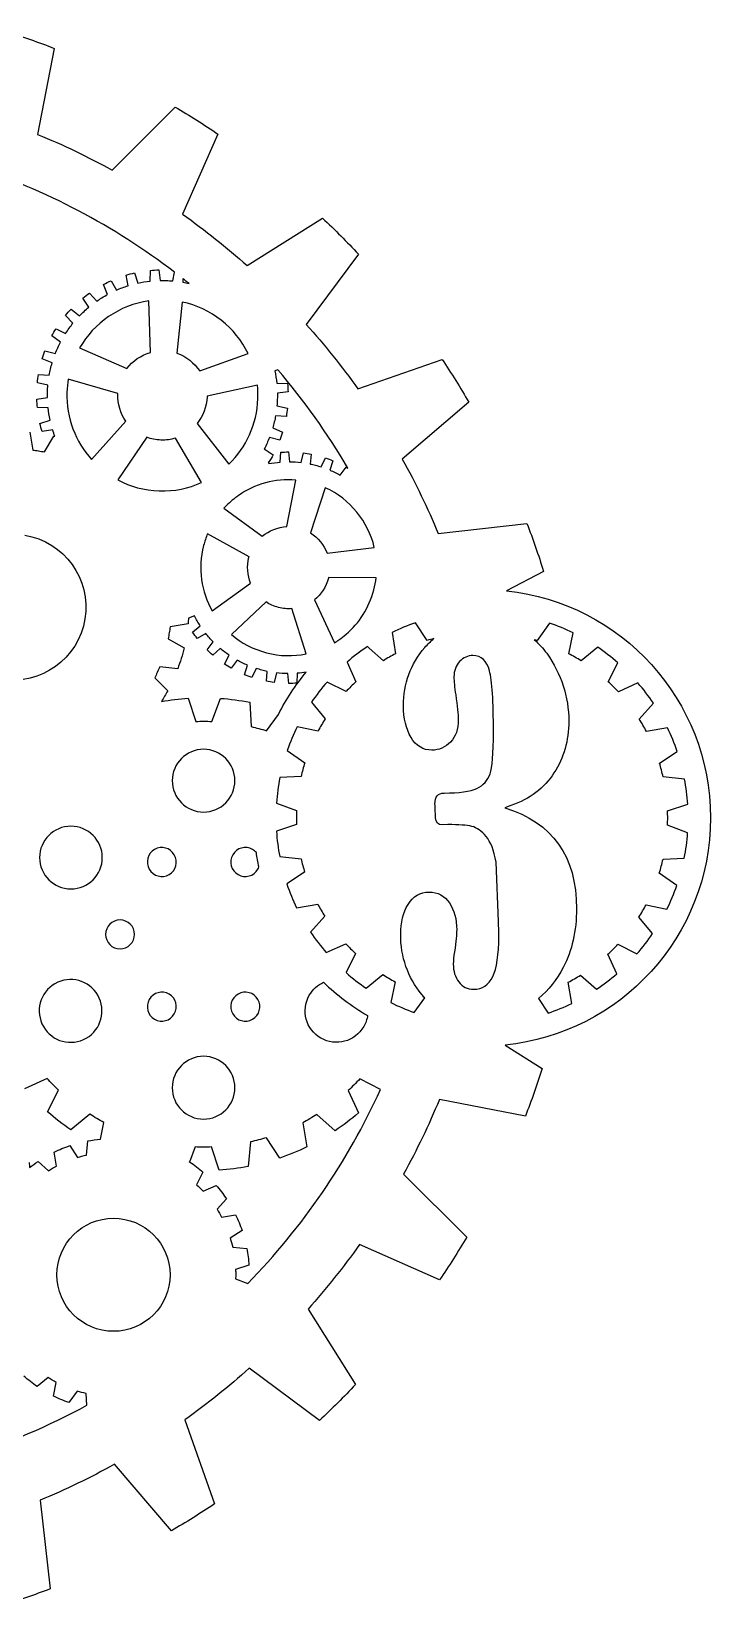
# Model space of a CAD drawing. Header units: millimetres. Extents: x -156 to 159, y -147 to 168.
# Drawn here: x 46.6 to 158.7, y -119.9 to 139.8 of the extents above; entities that cross this region are included whole.
import ezdxf

# ---------------------------------------------------------------- set-up
doc = ezdxf.new("R2010")
doc.units = ezdxf.units.MM

msp = doc.modelspace()

# ---------------------------------------------------------------- linework, layer by layer
at = {"color": 7, "linetype": 'Continuous'}
msp.add_circle((60.17, -65.31), 9.33, dxfattribs=at)
for points in [[(42.52, 139.81), (45.18, 138.96), (47.81, 138.04), (50.4, 137.03)], [(50.4, 137.03), (50.4, 137.03), (47.66, 122.84), (47.66, 122.84)], [(59.94, 116.95), (59.94, 116.95), (70.34, 127.35), (70.34, 127.35)], [(70.34, 127.35), (72.74, 125.93), (75.1, 124.44), (77.41, 122.88)], [(47.66, 122.84), (51.88, 121.1), (55.97, 119.14), (59.94, 116.95)], [(77.41, 122.88), (77.41, 122.88), (71.58, 109.65), (71.58, 109.65)], [(71.58, 109.65), (75.29, 107.03), (78.84, 104.2), (82.22, 101.18)], [(82.22, 101.18), (82.22, 101.18), (94.68, 109), (94.68, 109)], [(94.68, 109), (96.71, 107.09), (98.68, 105.11), (100.58, 103.07)], [(100.58, 103.07), (100.58, 103.07), (91.97, 91.48), (91.97, 91.48)], [(62.28, 99.62), (62.72, 99.75), (63.17, 99.87), (63.62, 99.97)], [(62.59, 97.87), (62.59, 97.87), (62.28, 99.62), (62.28, 99.62)], [(63.62, 99.97), (63.62, 99.97), (64.19, 98.29), (64.19, 98.29)], [(66.23, 98.62), (66.23, 98.62), (66.27, 100.4), (66.27, 100.4)], [(66.27, 100.4), (66.73, 100.44), (67.19, 100.47), (67.66, 100.48)], [(67.66, 100.48), (67.66, 100.48), (67.89, 98.72), (67.89, 98.72)], [(69.95, 98.65), (69.95, 98.65), (70.26, 100.08), (70.26, 100.08)], [(71.63, 99.02), (71.63, 99.02), (71.6, 98.43), (71.6, 98.43)], [(55.14, 95.82), (55.5, 96.11), (55.86, 96.39), (56.24, 96.66)], [(56.24, 96.66), (56.24, 96.66), (57.41, 95.33), (57.41, 95.33)], [(57.41, 95.33), (57.98, 95.72), (58.56, 96.08), (59.17, 96.41)], [(58.52, 98.07), (58.93, 98.29), (59.35, 98.49), (59.77, 98.68)], [(59.17, 96.41), (59.17, 96.41), (58.52, 98.07), (58.52, 98.07)], [(59.77, 98.68), (59.77, 98.68), (60.66, 97.15), (60.66, 97.15)], [(60.66, 97.15), (61.28, 97.42), (61.93, 97.66), (62.59, 97.87)], [(64.19, 98.29), (64.86, 98.44), (65.54, 98.55), (66.23, 98.62)], [(52.25, 92.95), (52.55, 93.31), (52.86, 93.66), (53.18, 93.99)], [(53.18, 93.99), (53.18, 93.99), (54.58, 92.92), (54.58, 92.92)], [(66.02, 95.36), (61.14, 94.67), (56.95, 91.73), (54.58, 87.6)], [(54.58, 92.92), (55.06, 93.41), (55.57, 93.88), (56.09, 94.32)], [(56.09, 94.32), (56.09, 94.32), (55.14, 95.82), (55.14, 95.82)], [(66.3, 86.86), (66.3, 86.86), (66.02, 95.36), (66.02, 95.36)], [(71.48, 95.18), (71.48, 95.18), (70.65, 86.72), (70.65, 86.72)], [(82.39, 86.69), (80.29, 90.97), (76.3, 94.17), (71.48, 95.18)], [(53.49, 91.67), (53.49, 91.67), (52.25, 92.95), (52.25, 92.95)], [(52.28, 90), (52.65, 90.58), (53.05, 91.14), (53.49, 91.67)], [(91.97, 91.48), (94.99, 88.1), (97.84, 84.56), (100.48, 80.87)], [(49.99, 89.58), (50.21, 89.99), (50.44, 90.39), (50.69, 90.78)], [(51.44, 88.56), (51.44, 88.56), (49.99, 89.58), (49.99, 89.58)], [(50.58, 86.69), (50.84, 87.33), (51.12, 87.96), (51.44, 88.56)], [(50.69, 90.78), (50.69, 90.78), (52.28, 90), (52.28, 90)], [(48.42, 85.83), (48.56, 86.27), (48.71, 86.71), (48.87, 87.14)], [(50.05, 85.12), (50.05, 85.12), (48.42, 85.83), (48.42, 85.83)], [(48.87, 87.14), (48.87, 87.14), (50.58, 86.69), (50.58, 86.69)], [(54.58, 87.6), (54.58, 87.6), (62.37, 84.19), (62.37, 84.19)], [(62.37, 84.19), (63.34, 85.47), (64.72, 86.42), (66.3, 86.86)], [(70.65, 86.72), (72.2, 86.18), (73.51, 85.14), (74.39, 83.8)], [(74.39, 83.8), (74.39, 83.8), (82.39, 86.69), (82.39, 86.69)], [(100.48, 80.87), (100.48, 80.87), (114.37, 85.72), (114.37, 85.72)], [(114.37, 85.72), (115.91, 83.41), (117.39, 81.04), (118.8, 78.63)], [(47.62, 81.84), (47.67, 82.31), (47.73, 82.77), (47.81, 83.22)], [(47.81, 83.22), (47.81, 83.22), (49.57, 83.11), (49.57, 83.11)], [(49.57, 83.11), (49.7, 83.79), (49.85, 84.46), (50.05, 85.12)], [(87.28, 83.98), (87.28, 83.98), (86.78, 83.81), (86.78, 83.81)], [(86.78, 83.81), (86.92, 83.14), (87.03, 82.46), (87.11, 81.77)], [(49.36, 81.46), (49.36, 81.46), (47.62, 81.84), (47.62, 81.84)], [(60.9, 80.1), (60.9, 80.1), (52.72, 82.47), (52.72, 82.47)], [(83.91, 81.45), (83.91, 81.45), (75.6, 79.62), (75.6, 79.62)], [(87.11, 81.77), (87.11, 81.77), (88.88, 81.74), (88.88, 81.74)], [(88.88, 81.74), (88.93, 81.28), (88.95, 80.81), (88.97, 80.35)], [(47.53, 79.17), (47.53, 79.17), (49.28, 79.4), (49.28, 79.4)], [(47.61, 77.78), (47.56, 78.24), (47.54, 78.7), (47.53, 79.17)], [(87.14, 78.05), (87.14, 78.05), (88.87, 77.67), (88.87, 77.67)], [(88.97, 80.35), (88.97, 80.35), (87.21, 80.12), (87.21, 80.12)], [(118.8, 78.63), (118.8, 78.63), (107.82, 69.25), (107.82, 69.25)], [(49.38, 77.74), (49.38, 77.74), (47.61, 77.78), (47.61, 77.78)], [(48.03, 75.14), (48.03, 75.14), (49.71, 75.71), (49.71, 75.71)], [(49.71, 75.71), (49.57, 76.37), (49.46, 77.05), (49.38, 77.74)], [(56.57, 69.18), (56.57, 69.18), (62.21, 75.54), (62.21, 75.54)], [(86.92, 76.41), (86.79, 75.73), (86.64, 75.06), (86.45, 74.4)], [(88.69, 76.29), (88.69, 76.29), (86.92, 76.41), (86.92, 76.41)], [(88.87, 77.67), (88.82, 77.21), (88.76, 76.75), (88.69, 76.29)], [(46.39, 73.72), (46.39, 73.72), (46.85, 70.76), (46.85, 70.76)], [(48.39, 73.79), (48.25, 74.23), (48.14, 74.68), (48.03, 75.14)], [(50.14, 74.1), (50.14, 74.1), (48.39, 73.79), (48.39, 73.79)], [(48.8, 70.44), (48.8, 70.44), (50.31, 73.07), (50.31, 73.07)], [(50.51, 73.02), (50.38, 73.38), (50.25, 73.74), (50.14, 74.1)], [(50.31, 73.07), (50.31, 73.07), (50.51, 73.02), (50.51, 73.02)], [(65.65, 72.87), (65.65, 72.87), (60.87, 65.83), (60.87, 65.83)], [(74.7, 65.38), (74.7, 65.38), (70.39, 72.72), (70.39, 72.72)], [(73.99, 75.16), (73.99, 75.16), (79.21, 68.45), (79.21, 68.45)], [(85.91, 72.83), (85.65, 72.19), (85.37, 71.56), (85.05, 70.95)], [(87.62, 72.37), (87.62, 72.37), (85.91, 72.83), (85.91, 72.83)], [(86.45, 74.4), (86.45, 74.4), (88.07, 73.69), (88.07, 73.69)], [(88.07, 73.69), (87.93, 73.24), (87.78, 72.8), (87.62, 72.37)], [(85.05, 70.95), (85.05, 70.95), (86.51, 69.94), (86.51, 69.94)], [(87.68, 68.76), (87.68, 68.76), (87.76, 70.4), (87.76, 70.4)], [(87.76, 70.4), (88.18, 70.43), (88.61, 70.44), (89.04, 70.44)], [(89.04, 70.44), (89.04, 70.44), (89.21, 68.82), (89.21, 68.82)], [(91.11, 68.7), (91.11, 68.7), (91.5, 70.29), (91.5, 70.29)], [(91.5, 70.29), (91.92, 70.23), (92.34, 70.16), (92.76, 70.08)], [(85.8, 68.74), (85.8, 68.74), (85.71, 68.78), (85.71, 68.78)], [(85.71, 68.78), (85.71, 68.78), (85.8, 68.51), (85.8, 68.51)], [(86.51, 69.94), (86.28, 69.53), (86.05, 69.13), (85.8, 68.74)], [(85.8, 68.51), (86.42, 68.63), (87.05, 68.71), (87.68, 68.76)], [(89.21, 68.82), (89.84, 68.81), (90.47, 68.77), (91.11, 68.7)], [(92.76, 70.08), (92.76, 70.08), (92.62, 68.45), (92.62, 68.45)], [(94.45, 67.97), (94.45, 67.97), (95.15, 69.45), (95.15, 69.45)], [(95.15, 69.45), (95.55, 69.31), (95.96, 69.16), (96.35, 69)], [(96.35, 69), (96.35, 69), (95.89, 67.43), (95.89, 67.43)], [(97.59, 66.6), (97.59, 66.6), (98.56, 67.92), (98.56, 67.92)], [(107.82, 69.25), (110.02, 65.29), (112, 61.2), (113.76, 56.99)], [(90.26, 65.81), (86.81, 66.09), (83.46, 65.13), (80.75, 63.22)], [(88.77, 58.12), (88.77, 58.12), (90.26, 65.81), (90.26, 65.81)], [(95.89, 67.43), (96.47, 67.19), (97.04, 66.91), (97.59, 66.6)], [(80.25, 62.86), (79.59, 62.35), (78.97, 61.78), (78.4, 61.17)], [(80.75, 63.22), (80.58, 63.1), (80.42, 62.98), (80.25, 62.86)], [(95.12, 64.54), (95.12, 64.54), (92.65, 57.11), (92.65, 57.11)], [(103.2, 54.7), (102.18, 58.97), (99.25, 62.66), (95.12, 64.54)], [(78.4, 61.17), (78.4, 61.17), (84.71, 56.53), (84.71, 56.53)], [(84.71, 56.53), (85.84, 57.48), (87.27, 58.05), (88.77, 58.12)], [(113.76, 56.99), (113.76, 56.99), (128.38, 58.64), (128.38, 58.64)], [(128.38, 58.64), (129.37, 56.04), (130.29, 53.41), (131.12, 50.74)], [(82.55, 53.15), (82.55, 53.15), (75.69, 56.93), (75.69, 56.93)], [(92.65, 57.11), (93.94, 56.31), (94.9, 55.11), (95.42, 53.73)], [(95.42, 53.73), (95.42, 53.73), (103.2, 54.7), (103.2, 54.7)], [(103.49, 49.68), (103.49, 49.68), (95.66, 49.73), (95.66, 49.73)], [(131.12, 50.74), (131.12, 50.74), (125.02, 47.54), (125.02, 47.54)], [(76.44, 44.22), (76.44, 44.22), (82.8, 48.79), (82.8, 48.79)], [(85.35, 45.69), (85.35, 45.69), (79.63, 40.34), (79.63, 40.34)], [(91.95, 37.12), (91.95, 37.12), (89.57, 44.59), (89.57, 44.59)], [(93.31, 46.05), (93.31, 46.05), (96.63, 38.96), (96.63, 38.96)], [(72.47, 42.07), (72.47, 42.07), (69.51, 41.6), (69.51, 41.6)], [(72.55, 43.04), (72.53, 42.71), (72.5, 42.39), (72.47, 42.07)], [(73.53, 43.39), (73.53, 43.39), (72.55, 43.04), (72.55, 43.04)], [(73.23, 40.71), (73.23, 40.71), (74.48, 41.75), (74.48, 41.75)], [(74.48, 41.75), (74.14, 42.28), (73.82, 42.83), (73.53, 43.39)], [(110.02, 42.27), (108.68, 41.81), (107.38, 41.28), (106.12, 40.66)], [(111.94, 39.33), (111.94, 39.33), (110.02, 42.27), (110.02, 42.27)], [(132.11, 42.21), (132.11, 42.21), (130.05, 39.33), (130.05, 39.33)], [(135.99, 40.59), (134.74, 41.21), (133.44, 41.75), (132.11, 42.21)], [(69.19, 39.63), (69.19, 39.63), (71.82, 38.12), (71.82, 38.12)], [(73.98, 39.67), (73.72, 40.01), (73.47, 40.35), (73.23, 40.71)], [(75.38, 40.51), (75.38, 40.51), (73.98, 39.67), (73.98, 39.67)], [(76.63, 39.09), (76.19, 39.54), (75.77, 40.01), (75.38, 40.51)], [(75.61, 37.82), (75.61, 37.82), (76.63, 39.09), (76.63, 39.09)], [(106.12, 40.66), (106.12, 40.66), (106.7, 37.16), (106.7, 37.16)], [(135.27, 37.16), (135.27, 37.16), (135.99, 40.59), (135.99, 40.59)], [(71.82, 38.12), (71.54, 36.94), (71.19, 35.8), (70.77, 34.68)], [(76.55, 36.94), (76.22, 37.22), (75.91, 37.52), (75.61, 37.82)], [(77.75, 38.04), (77.75, 38.04), (76.55, 36.94), (76.55, 36.94)], [(79.26, 36.89), (78.74, 37.25), (78.23, 37.63), (77.75, 38.04)], [(78.51, 35.45), (78.51, 35.45), (79.26, 36.89), (79.26, 36.89)], [(102.06, 38.32), (100.89, 37.54), (99.77, 36.69), (98.72, 35.77)], [(102.37, 38.07), (102.37, 38.07), (102.06, 38.32), (102.06, 38.32)], [(104.69, 36), (104.69, 36), (102.37, 38.07), (102.37, 38.07)], [(106.7, 37.16), (106.01, 36.8), (105.34, 36.41), (104.69, 36)], [(137.31, 35.98), (136.65, 36.4), (135.97, 36.79), (135.27, 37.16)], [(140.05, 38.23), (140.05, 38.23), (137.31, 35.98), (137.31, 35.98)], [(143.38, 35.66), (142.32, 36.58), (141.21, 37.44), (140.05, 38.23)], [(67.8, 35), (67.54, 34.38), (67.27, 33.77), (66.97, 33.17)], [(70.77, 34.68), (70.77, 34.68), (67.8, 35), (67.8, 35)], [(79.6, 34.77), (79.22, 34.99), (78.86, 35.21), (78.51, 35.45)], [(80.57, 36.09), (80.57, 36.09), (79.6, 34.77), (79.6, 34.77)], [(82.27, 35.26), (81.68, 35.51), (81.11, 35.78), (80.57, 36.09)], [(81.81, 33.69), (81.81, 33.69), (82.27, 35.26), (82.27, 35.26)], [(83.71, 34.73), (83.71, 34.73), (83.01, 33.25), (83.01, 33.25)], [(85.39, 32.62), (85.39, 32.62), (85.54, 34.24), (85.54, 34.24)], [(87.05, 34), (87.05, 34), (86.66, 32.41), (86.66, 32.41)], [(88.95, 33.88), (88.32, 33.88), (87.69, 33.92), (87.05, 34)], [(89.12, 32.25), (89.12, 32.25), (88.95, 33.88), (88.95, 33.88)], [(90.48, 33.93), (90.48, 33.93), (90.4, 32.3), (90.4, 32.3)], [(98.72, 35.77), (98.72, 35.77), (100.18, 32.54), (100.18, 32.54)], [(141.8, 32.53), (141.8, 32.53), (143.38, 35.66), (143.38, 35.66)], [(66.97, 33.17), (66.97, 33.17), (69.12, 31.04), (69.12, 31.04)], [(83.01, 33.25), (82.6, 33.38), (82.2, 33.53), (81.81, 33.69)], [(86.66, 32.41), (86.24, 32.46), (85.82, 32.53), (85.39, 32.62)], [(90.4, 32.3), (89.98, 32.27), (89.55, 32.25), (89.12, 32.25)], [(95.41, 32.48), (94.48, 31.42), (93.62, 30.31), (92.83, 29.14)], [(98.54, 30.9), (98.54, 30.9), (95.41, 32.48), (95.41, 32.48)], [(100.18, 32.54), (99.62, 32.01), (99.07, 31.47), (98.54, 30.9)], [(143.46, 30.86), (142.93, 31.44), (142.37, 31.99), (141.8, 32.53)], [(146.69, 32.33), (146.69, 32.33), (143.46, 30.86), (143.46, 30.86)], [(149.24, 28.99), (148.46, 30.15), (147.61, 31.27), (146.69, 32.33)], [(72.5, 29.8), (72.5, 29.8), (73.76, 25.98), (73.76, 25.98)], [(76.41, 25.98), (76.41, 25.98), (77.84, 29.79), (77.84, 29.79)], [(77.84, 29.79), (79.47, 29.67), (81.08, 29.45), (82.65, 29.14)], [(82.65, 29.14), (82.65, 29.14), (82.88, 25.13), (82.88, 25.13)], [(92.83, 29.14), (92.83, 29.14), (95.08, 26.4), (95.08, 26.4)], [(146.9, 26.37), (146.9, 26.37), (149.24, 28.99), (149.24, 28.99)], [(85.44, 24.44), (85.44, 24.44), (87.39, 27.15), (87.39, 27.15)], [(95.08, 26.4), (94.67, 25.74), (94.28, 25.08), (93.92, 24.39)], [(148.08, 24.33), (147.72, 25.03), (147.32, 25.71), (146.9, 26.37)], [(82.88, 25.13), (83.74, 24.93), (84.6, 24.7), (85.44, 24.44)], [(90.48, 25.11), (89.86, 23.85), (89.32, 22.55), (88.85, 21.21)], [(93.92, 24.39), (93.92, 24.39), (90.48, 25.11), (90.48, 25.11)], [(151.58, 24.91), (151.58, 24.91), (148.08, 24.33), (148.08, 24.33)], [(153.18, 21.03), (152.73, 22.36), (152.19, 23.66), (151.58, 24.91)], [(88.85, 21.21), (88.85, 21.21), (91.73, 19.15), (91.73, 19.15)], [(150.25, 19.11), (150.25, 19.11), (153.18, 21.03), (153.18, 21.03)], [(91.73, 19.15), (91.51, 18.41), (91.31, 17.67), (91.13, 16.91)], [(150.85, 16.82), (150.68, 17.59), (150.48, 18.36), (150.25, 19.11)], [(87.63, 16.71), (87.36, 15.34), (87.17, 13.94), (87.07, 12.52)], [(91.13, 16.91), (91.13, 16.91), (87.63, 16.71), (87.63, 16.71)], [(154.38, 16.47), (154.38, 16.47), (150.85, 16.82), (150.85, 16.82)], [(154.91, 12.31), (154.82, 13.72), (154.64, 15.11), (154.38, 16.47)], [(87.07, 12.52), (87.07, 12.52), (90.39, 11.27), (90.39, 11.27)], [(113.3, 10.07), (113.3, 10.07), (113.25, 11.82), (113.25, 11.82)], [(125.75, 12.1), (125.75, 12.1), (124.76, 11.74), (124.76, 11.74)], [(151.58, 11.21), (151.58, 11.21), (154.91, 12.31), (154.91, 12.31)], [(90.39, 8.96), (90.39, 8.96), (87.06, 7.87), (87.06, 7.87)], [(87.06, 7.87), (87.15, 6.44), (87.33, 5.04), (87.59, 3.67)], [(114.37, 8.92), (113.71, 8.92), (113.35, 9.3), (113.3, 10.07)], [(115.33, 8.96), (115.33, 8.96), (114.37, 8.92), (114.37, 8.92)], [(154.89, 7.6), (154.89, 7.6), (151.57, 8.85), (151.57, 8.85)], [(154.34, 3.44), (154.61, 4.8), (154.79, 6.19), (154.89, 7.6)], [(87.59, 3.67), (87.59, 3.67), (91.12, 3.32), (91.12, 3.32)], [(91.12, 3.32), (91.29, 2.57), (91.49, 1.82), (91.71, 1.09)], [(123.67, -7.05), (123.67, -7.05), (123.28, 2.76), (123.28, 2.76)], [(150.22, 0.96), (150.45, 1.71), (150.66, 2.47), (150.83, 3.25)], [(150.83, 3.25), (150.83, 3.25), (154.34, 3.44), (154.34, 3.44)], [(91.71, 1.09), (91.71, 1.09), (88.77, -0.84), (88.77, -0.84)], [(153.1, -1.1), (153.1, -1.1), (150.22, 0.96), (150.22, 0.96)], [(88.77, -0.84), (89.23, -2.18), (89.76, -3.49), (90.38, -4.75)], [(151.48, -4.97), (152.1, -3.72), (152.64, -2.43), (153.1, -1.1)], [(90.38, -4.75), (90.38, -4.75), (93.88, -4.17), (93.88, -4.17)], [(93.88, -4.17), (94.24, -4.85), (94.62, -5.52), (95.03, -6.17)], [(146.86, -6.3), (147.28, -5.63), (147.67, -4.95), (148.04, -4.26)], [(148.04, -4.26), (148.04, -4.26), (151.48, -4.97), (151.48, -4.97)], [(95.03, -6.17), (95.03, -6.17), (92.7, -8.79), (92.7, -8.79)], [(149.11, -9.03), (149.11, -9.03), (146.86, -6.3), (146.86, -6.3)], [(92.7, -8.79), (93.48, -9.97), (94.34, -11.09), (95.26, -12.15)], [(146.53, -12.35), (147.46, -11.3), (148.32, -10.19), (149.11, -9.03)], [(95.26, -12.15), (95.26, -12.15), (98.49, -10.69), (98.49, -10.69)], [(98.49, -10.69), (99.01, -11.26), (99.56, -11.8), (100.12, -12.33)], [(100.12, -12.33), (100.12, -12.33), (98.54, -15.46), (98.54, -15.46)], [(141.73, -12.43), (142.31, -11.9), (142.87, -11.35), (143.4, -10.77)], [(143.2, -15.66), (143.2, -15.66), (141.73, -12.43), (141.73, -12.43)], [(143.4, -10.77), (143.4, -10.77), (146.53, -12.35), (146.53, -12.35)], [(98.54, -15.46), (99.6, -16.39), (100.71, -17.26), (101.88, -18.05)], [(101.88, -18.05), (101.88, -18.05), (104.62, -15.8), (104.62, -15.8)], [(104.62, -15.8), (105.27, -16.22), (105.94, -16.6), (106.63, -16.97)], [(106.63, -16.97), (106.63, -16.97), (105.91, -20.41), (105.91, -20.41)], [(135.2, -17.04), (135.89, -16.68), (136.57, -16.29), (137.24, -15.87)], [(135.78, -20.55), (135.78, -20.55), (135.2, -17.04), (135.2, -17.04)], [(137.24, -15.87), (137.24, -15.87), (139.85, -18.21), (139.85, -18.21)], [(139.85, -18.21), (141.02, -17.43), (142.14, -16.58), (143.2, -15.66)], [(105.91, -20.41), (107.17, -21.03), (108.46, -21.57), (109.8, -22.04)], [(109.8, -22.04), (109.8, -22.04), (111.52, -19.63), (111.52, -19.63)], [(130.3, -19.71), (130.3, -19.71), (131.89, -22.14), (131.89, -22.14)], [(131.89, -22.14), (133.22, -21.69), (134.52, -21.15), (135.78, -20.55)], [(124.77, -27.42), (124.77, -27.42), (130.9, -31.27), (130.9, -31.27)], [(49.21, -32.93), (49.21, -32.93), (45.5, -34.61), (45.5, -34.61)], [(51.11, -34.84), (50.45, -34.23), (49.82, -33.59), (49.21, -32.93)], [(100.8, -33), (100.18, -33.66), (99.55, -34.3), (98.89, -34.91)], [(104.23, -34.73), (104.23, -34.73), (100.8, -33), (100.8, -33)], [(130.9, -31.27), (130.05, -33.94), (129.13, -36.57), (128.12, -39.15)], [(49.3, -38.44), (49.3, -38.44), (51.11, -34.84), (51.11, -34.84)], [(82.31, -66.75), (91.36, -57.5), (98.81, -46.68), (104.23, -34.73)], [(98.89, -34.91), (98.89, -34.91), (100.57, -38.62), (100.57, -38.62)], [(53.11, -41.39), (51.78, -40.48), (50.51, -39.5), (49.3, -38.44)], [(56.25, -38.81), (56.25, -38.81), (53.11, -41.39), (53.11, -41.39)], [(58.59, -40.17), (57.79, -39.75), (57.01, -39.29), (56.25, -38.81)], [(93.74, -38.86), (92.97, -39.34), (92.19, -39.79), (91.39, -40.22)], [(96.74, -41.54), (96.74, -41.54), (93.74, -38.86), (93.74, -38.86)], [(100.57, -38.62), (99.35, -39.67), (98.07, -40.65), (96.74, -41.54)], [(113.93, -36.42), (112.19, -40.63), (110.23, -44.73), (108.04, -48.69)], [(128.12, -39.15), (128.12, -39.15), (113.93, -36.42), (113.93, -36.42)], [(58.02, -42.94), (58.02, -42.94), (58.59, -40.17), (58.59, -40.17)], [(91.39, -40.22), (91.39, -40.22), (92.06, -44.23), (92.06, -44.23)], [(50.41, -45.07), (51.24, -44.67), (52.1, -44.31), (52.98, -44.01)], [(52.98, -44.01), (52.98, -44.01), (54.25, -45.95), (54.25, -45.95)], [(55.72, -45.56), (55.72, -45.56), (55.95, -43.23), (55.95, -43.23)], [(55.95, -43.23), (56.63, -43.1), (57.32, -43), (58.02, -42.94)], [(82.78, -43.39), (82.78, -43.39), (82.38, -47.44), (82.38, -47.44)], [(85.4, -42.7), (84.54, -42.96), (83.66, -43.19), (82.78, -43.39)], [(87.6, -46.06), (87.6, -46.06), (85.4, -42.7), (85.4, -42.7)], [(47.74, -46.6), (47.74, -46.6), (49.47, -48.14), (49.47, -48.14)], [(50.79, -47.38), (50.79, -47.38), (50.41, -45.07), (50.41, -45.07)], [(54.25, -45.95), (54.73, -45.8), (55.22, -45.67), (55.72, -45.56)], [(73.63, -44.22), (73.63, -44.22), (72.7, -46.71), (72.7, -46.71)], [(72.7, -46.71), (72.7, -46.71), (72.73, -46.68), (72.73, -46.68)], [(72.73, -46.68), (73.5, -47.2), (74.23, -47.77), (74.93, -48.39)], [(77.6, -48.05), (77.6, -48.05), (76.34, -44.22), (76.34, -44.22)], [(92.06, -44.23), (90.62, -44.93), (89.13, -45.54), (87.6, -46.06)], [(49.47, -48.14), (49.9, -47.87), (50.34, -47.61), (50.79, -47.38)], [(74.93, -48.39), (74.93, -48.39), (73.89, -50.45), (73.89, -50.45)], [(82.38, -47.44), (80.82, -47.74), (79.22, -47.94), (77.6, -48.05)], [(108.04, -48.69), (108.04, -48.69), (118.44, -59.09), (118.44, -59.09)], [(73.89, -50.45), (74.26, -50.8), (74.62, -51.16), (74.97, -51.53)], [(74.97, -51.53), (74.97, -51.53), (77.1, -50.56), (77.1, -50.56)], [(77.1, -50.56), (77.7, -51.26), (78.27, -52), (78.79, -52.77)], [(78.79, -52.77), (78.79, -52.77), (77.25, -54.5), (77.25, -54.5)], [(77.25, -54.5), (77.52, -54.93), (77.77, -55.37), (78.01, -55.82)], [(78.01, -55.82), (78.01, -55.82), (80.32, -55.44), (80.32, -55.44)], [(80.32, -55.44), (80.72, -56.27), (81.08, -57.13), (81.38, -58.01)], [(81.38, -58.01), (81.38, -58.01), (79.44, -59.28), (79.44, -59.28)], [(79.44, -59.28), (79.6, -59.76), (79.73, -60.26), (79.84, -60.76)], [(118.44, -59.09), (117.02, -61.5), (115.53, -63.86), (113.97, -66.16)], [(79.84, -60.76), (79.84, -60.76), (82.17, -60.99), (82.17, -60.99)], [(82.17, -60.99), (82.34, -61.89), (82.46, -62.81), (82.52, -63.74)], [(100.75, -60.34), (98.12, -64.05), (95.29, -67.6), (92.27, -70.98)], [(113.97, -66.16), (113.97, -66.16), (100.75, -60.34), (100.75, -60.34)], [(82.52, -63.74), (82.52, -63.74), (80.32, -64.47), (80.32, -64.47)], [(80.32, -66), (80.32, -66), (82.31, -66.75), (82.31, -66.75)], [(92.27, -70.98), (92.27, -70.98), (100.09, -83.44), (100.09, -83.44)], [(47.58, -83.76), (46.82, -83.24), (46.09, -82.67), (45.39, -82.06)], [(49.39, -82.28), (49.39, -82.28), (47.58, -83.76), (47.58, -83.76)], [(50.73, -83.06), (50.27, -82.81), (49.82, -82.55), (49.39, -82.28)], [(50.26, -85.32), (50.26, -85.32), (50.73, -83.06), (50.73, -83.06)], [(82.57, -80.73), (79.19, -83.75), (75.65, -86.6), (71.96, -89.24)], [(94.16, -89.34), (94.16, -89.34), (82.57, -80.73), (82.57, -80.73)], [(52.81, -86.39), (51.93, -86.09), (51.08, -85.73), (50.26, -85.32)], [(54.17, -84.49), (54.17, -84.49), (52.81, -86.39), (52.81, -86.39)], [(55.67, -84.9), (55.16, -84.78), (54.66, -84.65), (54.17, -84.49)], [(55.78, -86.84), (55.78, -86.84), (55.67, -84.9), (55.67, -84.9)], [(100.09, -83.44), (98.18, -85.47), (96.2, -87.43), (94.16, -89.34)], [(71.96, -89.24), (71.96, -89.24), (76.81, -103.12), (76.81, -103.12)], [(60.34, -96.58), (56.38, -98.78), (52.29, -100.76), (48.08, -102.52)], [(69.72, -107.56), (69.72, -107.56), (60.34, -96.58), (60.34, -96.58)], [(48.08, -102.52), (48.08, -102.52), (49.73, -117.14), (49.73, -117.14)], [(76.81, -103.12), (74.5, -104.67), (72.13, -106.15), (69.72, -107.56)], [(49.73, -117.14), (47.13, -118.13), (44.5, -119.05), (41.83, -119.88)]]:
    msp.add_open_spline(points, degree=3, dxfattribs=at)
for points, knots in [([(70.26, 100.08), (60.3, 107.71), (49.02, 113.7), (36.81, 117.64), (31.73, 102.85), (17.69, 92.21), (1.17, 92.21), (-6.43, 92.21), (-13.5, 94.46), (-19.42, 98.33), (-19.15, 96.61), (-18.95, 94.87), (-18.82, 93.11)], [0, 0, 0, 0, 0.25, 0.25, 0.25, 0.5, 0.5, 0.5, 0.75, 0.75, 0.75, 1, 1, 1, 1]), ([(67.89, 98.72), (68.21, 98.73), (68.54, 98.73), (68.86, 98.72), (69.23, 98.7), (69.59, 98.68), (69.95, 98.65)], [0, 0, 0, 0, 0.5, 0.5, 0.5, 1, 1, 1, 1]), ([(71.6, 98.43), (71.95, 98.37), (72.29, 98.3), (72.64, 98.21), (72.3, 98.48), (71.97, 98.75), (71.63, 99.02)], [0, 0, 0, 0, 0.333333, 0.333333, 0.333333, 1, 1, 1, 1]), ([(98.56, 67.92), (98.66, 67.86), (98.76, 67.81), (98.85, 67.75), (95.47, 73.51), (91.6, 78.94), (87.28, 83.98)], [0, 0, 0, 0, 0.333333, 0.333333, 0.333333, 1, 1, 1, 1]), ([(49.28, 79.4), (49.27, 79.72), (49.28, 80.05), (49.29, 80.38), (49.3, 80.74), (49.32, 81.1), (49.36, 81.46)], [0, 0, 0, 0, 0.5, 0.5, 0.5, 1, 1, 1, 1]), ([(52.72, 82.47), (52.6, 81.75), (52.52, 81.02), (52.5, 80.27), (52.36, 76.02), (53.92, 72.11), (56.57, 69.18)], [0, 0, 0, 0, 0.333333, 0.333333, 0.333333, 1, 1, 1, 1]), ([(79.21, 68.45), (82.04, 71.19), (83.85, 74.99), (83.99, 79.25), (84.02, 79.99), (83.99, 80.73), (83.91, 81.45)], [0, 0, 0, 0, 0.333333, 0.333333, 0.333333, 1, 1, 1, 1]), ([(62.21, 75.54), (61.33, 76.8), (60.84, 78.35), (60.89, 80), (60.89, 80.03), (60.89, 80.07), (60.9, 80.1)], [0, 0, 0, 0, 0.5, 0.5, 0.5, 1, 1, 1, 1]), ([(75.6, 79.62), (75.6, 79.59), (75.6, 79.55), (75.6, 79.52), (75.55, 77.87), (74.95, 76.36), (73.99, 75.16)], [0, 0, 0, 0, 0.5, 0.5, 0.5, 1, 1, 1, 1]), ([(87.21, 80.12), (87.22, 79.79), (87.21, 79.47), (87.2, 79.14), (87.19, 78.78), (87.17, 78.41), (87.14, 78.05)], [0, 0, 0, 0, 0.5, 0.5, 0.5, 1, 1, 1, 1]), ([(70.39, 72.72), (69.64, 72.49), (68.84, 72.38), (68.01, 72.4), (67.18, 72.43), (66.38, 72.59), (65.65, 72.87)], [0, 0, 0, 0, 0.5, 0.5, 0.5, 1, 1, 1, 1]), ([(46.85, 70.76), (47.17, 70.72), (47.48, 70.68), (47.79, 70.63), (48.13, 70.57), (48.47, 70.51), (48.8, 70.44)], [0, 0, 0, 0, 0.5, 0.5, 0.5, 1, 1, 1, 1]), ([(92.62, 68.45), (92.91, 68.39), (93.2, 68.32), (93.49, 68.25), (93.82, 68.16), (94.14, 68.07), (94.45, 67.97)], [0, 0, 0, 0, 0.5, 0.5, 0.5, 1, 1, 1, 1]), ([(60.87, 65.83), (62.93, 64.74), (65.25, 64.09), (67.73, 64.01), (70.21, 63.93), (72.58, 64.43), (74.7, 65.38)], [0, 0, 0, 0, 0.333333, 0.333333, 0.333333, 1, 1, 1, 1]), ([(45.52, 56.72), (52.08, 55.65), (56.53, 49.46), (55.46, 42.89), (54.39, 36.33), (48.2, 31.88), (41.63, 32.95), (41.5, 32.97), (41.36, 33), (41.23, 33.02)], [0, 0, 0, 0, 0.333333, 0.333333, 0.333333, 0.666667, 0.666667, 0.666667, 1, 1, 1, 1]), ([(75.69, 56.93), (75.43, 56.32), (75.21, 55.67), (75.04, 55.01), (74.05, 51.22), (74.66, 47.39), (76.44, 44.22)], [0, 0, 0, 0, 0.333333, 0.333333, 0.333333, 1, 1, 1, 1]), ([(82.8, 48.79), (82.27, 50.1), (82.14, 51.58), (82.52, 53.06), (82.53, 53.09), (82.54, 53.12), (82.55, 53.15)], [0, 0, 0, 0, 0.5, 0.5, 0.5, 1, 1, 1, 1]), ([(95.66, 49.73), (95.65, 49.7), (95.65, 49.67), (95.64, 49.64), (95.25, 48.16), (94.41, 46.93), (93.31, 46.05)], [0, 0, 0, 0, 0.5, 0.5, 0.5, 1, 1, 1, 1]), ([(96.63, 38.96), (96.88, 39.11), (97.12, 39.27), (97.37, 39.44), (97.75, 39.75), (98.14, 40.05), (98.54, 40.35), (100.7, 42.2), (102.34, 44.72), (103.12, 47.68), (103.29, 48.35), (103.42, 49.02), (103.49, 49.68)], [0, 0, 0, 0, 0.2, 0.2, 0.2, 0.4, 0.4, 0.4, 0.6, 0.6, 0.6, 1, 1, 1, 1]), ([(125.02, 47.54), (143.93, 45.53), (158.67, 29.52), (158.67, 10.08), (158.67, -9.46), (143.8, -25.52), (124.77, -27.42)], [0, 0, 0, 0, 0.5, 0.5, 0.5, 1, 1, 1, 1]), ([(89.57, 44.59), (88.85, 44.53), (88.11, 44.6), (87.37, 44.79), (86.63, 44.98), (85.95, 45.29), (85.35, 45.69)], [0, 0, 0, 0, 0.5, 0.5, 0.5, 1, 1, 1, 1]), ([(69.51, 41.6), (69.47, 41.27), (69.42, 40.95), (69.37, 40.62), (69.32, 40.29), (69.25, 39.96), (69.19, 39.63)], [0, 0, 0, 0, 0.5, 0.5, 0.5, 1, 1, 1, 1]), ([(79.63, 40.34), (81.25, 38.94), (83.21, 37.88), (85.42, 37.31), (87.63, 36.73), (89.85, 36.7), (91.95, 37.12)], [0, 0, 0, 0, 0.333333, 0.333333, 0.333333, 1, 1, 1, 1]), ([(113.25, 11.82), (113.23, 12.01), (113.21, 12.18), (113.21, 12.37), (113.21, 13.57), (113.71, 14.16), (114.7, 14.16), (117.21, 14.16), (119.02, 14.42), (120.11, 14.94), (121.2, 15.45), (121.93, 16.24), (122.3, 17.31), (122.67, 18.36), (122.86, 20.68), (122.86, 24.26), (122.86, 29.32), (122.64, 32.68), (122.2, 34.35), (121.76, 36.01), (120.85, 36.85), (119.48, 36.85), (118.65, 36.85), (117.9, 36.53), (117.27, 35.86), (116.66, 35.2), (116.34, 34.36), (116.34, 33.33), (116.34, 32.64), (116.43, 31.65), (116.63, 30.35), (116.91, 28.53), (117.06, 27.16), (117.06, 26.23), (117.06, 24.69), (116.63, 23.49), (115.78, 22.58), (114.91, 21.69), (113.89, 21.24), (112.71, 21.24), (111.24, 21.24), (110.08, 21.94), (109.26, 23.34), (108.44, 24.75), (108.02, 26.48), (108.02, 28.57), (108.02, 32.23), (109.2, 35.43), (111.55, 38.18), (112.01, 38.72), (112.51, 39.21), (113.04, 39.65), (112.67, 39.55), (112.31, 39.45), (111.94, 39.33)], [0, 0, 0, 0, 0.055556, 0.055556, 0.055556, 0.111111, 0.111111, 0.111111, 0.166667, 0.166667, 0.166667, 0.222222, 0.222222, 0.222222, 0.277778, 0.277778, 0.277778, 0.333333, 0.333333, 0.333333, 0.388889, 0.388889, 0.388889, 0.444444, 0.444444, 0.444444, 0.5, 0.5, 0.5, 0.555556, 0.555556, 0.555556, 0.611111, 0.611111, 0.611111, 0.666667, 0.666667, 0.666667, 0.722222, 0.722222, 0.722222, 0.777778, 0.777778, 0.777778, 0.833333, 0.833333, 0.833333, 0.888889, 0.888889, 0.888889, 0.944444, 0.944444, 0.944444, 1, 1, 1, 1]), ([(130.05, 39.33), (129.9, 39.37), (129.75, 39.42), (129.6, 39.46), (130.35, 38.82), (131.03, 38.07), (131.64, 37.22), (134.06, 33.82), (135.28, 30.09), (135.28, 26.01), (135.28, 22.82), (134.47, 19.99), (132.84, 17.48), (131.22, 14.98), (128.86, 13.19), (125.75, 12.1)], [0, 0, 0, 0, 0.2, 0.2, 0.2, 0.4, 0.4, 0.4, 0.6, 0.6, 0.6, 0.8, 0.8, 0.8, 1, 1, 1, 1]), ([(85.54, 34.24), (85.25, 34.3), (84.96, 34.37), (84.67, 34.44), (84.34, 34.53), (84.02, 34.62), (83.71, 34.73)], [0, 0, 0, 0, 0.5, 0.5, 0.5, 1, 1, 1, 1]), ([(87.39, 27.15), (88.66, 29.65), (90.2, 31.98), (91.97, 34.12), (91.48, 34.03), (90.98, 33.97), (90.48, 33.93)], [0, 0, 0, 0, 0.5, 0.5, 0.5, 1, 1, 1, 1]), ([(69.12, 31.04), (68.79, 30.43), (68.45, 29.84), (68.08, 29.27), (69.53, 29.53), (71, 29.71), (72.5, 29.8)], [0, 0, 0, 0, 0.5, 0.5, 0.5, 1, 1, 1, 1]), ([(73.76, 25.98), (74.18, 26), (74.61, 26.01), (75.04, 26.01), (75.5, 26.01), (75.95, 25.99), (76.41, 25.98)], [0, 0, 0, 0, 0.5, 0.5, 0.5, 1, 1, 1, 1]), ([(75.03, 21.38), (77.89, 21.38), (80.21, 19.06), (80.21, 16.21), (80.21, 13.35), (77.89, 11.03), (72.17, 11.03), (69.86, 13.35), (69.86, 16.21), (69.86, 19.06), (72.17, 21.38), (75.03, 21.38)], [0, 0, 0, 0, 0.2, 0.2, 0.2, 0.4, 0.4, 0.6, 0.6, 0.6, 1, 1, 1, 1]), ([(90.39, 11.27), (90.38, 10.87), (90.37, 10.48), (90.37, 10.08), (90.37, 9.7), (90.38, 9.33), (90.39, 8.96)], [0, 0, 0, 0, 0.5, 0.5, 0.5, 1, 1, 1, 1]), ([(124.76, 11.74), (132.62, 9.28), (136.56, 3.73), (136.56, -4.92), (136.56, -8.6), (135.83, -11.82), (134.38, -14.6), (133.31, -16.64), (131.95, -18.35), (130.3, -19.71)], [0, 0, 0, 0, 0.333333, 0.333333, 0.333333, 0.666667, 0.666667, 0.666667, 1, 1, 1, 1]), ([(151.57, 8.85), (151.59, 9.26), (151.6, 9.67), (151.6, 10.08), (151.6, 10.46), (151.59, 10.83), (151.58, 11.21)], [0, 0, 0, 0, 0.5, 0.5, 0.5, 1, 1, 1, 1]), ([(53.15, 8.69), (56.01, 8.69), (58.33, 6.38), (58.33, 3.52), (58.33, 0.66), (56.01, -1.66), (50.3, -1.66), (47.98, 0.66), (47.98, 3.52), (47.98, 6.38), (50.3, 8.69), (53.15, 8.69)], [0, 0, 0, 0, 0.2, 0.2, 0.2, 0.4, 0.4, 0.6, 0.6, 0.6, 1, 1, 1, 1]), ([(123.28, 2.76), (122.94, 4.7), (122.4, 6.11), (121.65, 7.01), (120.91, 7.91), (120.12, 8.46), (119.29, 8.66), (118.45, 8.86), (117.14, 8.96), (115.33, 8.96)], [0, 0, 0, 0, 0.333333, 0.333333, 0.333333, 0.666667, 0.666667, 0.666667, 1, 1, 1, 1]), ([(66.95, 4.86), (68.09, 5.52), (69.55, 5.12), (70.87, 2.84), (70.48, 1.38), (68.19, 0.06), (66.73, 0.45), (66.07, 1.59), (65.41, 2.73), (65.81, 4.2), (66.95, 4.86)], [0, 0, 0, 0, 0.2, 0.2, 0.4, 0.4, 0.6, 0.6, 0.6, 1, 1, 1, 1]), ([(80.73, 0.72), (79.58, 1.38), (79.19, 2.84), (80.51, 5.12), (81.97, 5.52), (83.12, 4.86), (83.36, 4.72), (83.57, 4.54), (83.74, 4.34), (83.86, 3.55), (84, 2.76), (84.17, 1.99), (84.12, 1.85), (84.06, 1.72), (83.99, 1.59), (83.33, 0.45), (81.87, 0.06), (80.73, 0.72)], [0, 0, 0, 0, 0.142857, 0.142857, 0.285714, 0.285714, 0.285714, 0.428571, 0.428571, 0.428571, 0.571429, 0.571429, 0.571429, 0.714286, 0.714286, 0.714286, 1, 1, 1, 1]), ([(111.52, -19.63), (111.36, -19.45), (111.19, -19.26), (111.03, -19.06), (108.71, -16.21), (107.55, -12.89), (107.55, -9.1), (107.55, -7.19), (107.95, -5.56), (108.77, -4.22), (109.58, -2.86), (110.74, -2.18), (112.24, -2.18), (113.69, -2.18), (114.81, -2.78), (115.6, -3.97), (116.4, -5.18), (116.79, -6.64), (116.79, -8.41), (116.79, -9.12), (116.67, -10.33), (116.43, -12.03), (116.3, -12.77), (116.23, -13.45), (116.23, -14.06), (116.23, -15.2), (116.53, -16.19), (117.13, -16.99), (117.72, -17.8), (118.56, -18.21), (119.61, -18.21), (121.02, -18.21), (122.05, -17.51), (122.73, -16.12), (123.4, -14.74), (123.74, -12.5), (123.74, -9.42), (123.74, -8.64), (123.72, -7.84), (123.67, -7.05)], [0, 0, 0, 0, 0.076923, 0.076923, 0.076923, 0.153846, 0.153846, 0.153846, 0.230769, 0.230769, 0.230769, 0.307692, 0.307692, 0.307692, 0.384615, 0.384615, 0.384615, 0.461538, 0.461538, 0.461538, 0.538462, 0.538462, 0.538462, 0.615385, 0.615385, 0.615385, 0.692308, 0.692308, 0.692308, 0.769231, 0.769231, 0.769231, 0.846154, 0.846154, 0.846154, 0.923077, 0.923077, 0.923077, 1, 1, 1, 1]), ([(58.86, -9.15), (58.86, -7.83), (59.93, -6.76), (62.57, -6.76), (63.64, -7.83), (63.64, -9.15), (63.64, -10.47), (62.57, -11.54), (61.25, -11.54), (59.93, -11.54), (58.86, -10.47), (58.86, -9.15)], [0, 0, 0, 0, 0.2, 0.2, 0.4, 0.4, 0.4, 0.6, 0.6, 0.6, 1, 1, 1, 1]), ([(48.62, -24.37), (47.19, -21.9), (48.03, -18.73), (52.99, -15.87), (56.15, -16.72), (57.58, -19.2), (59.01, -21.67), (58.16, -24.84), (55.69, -26.27), (53.21, -27.7), (50.04, -26.85), (48.62, -24.37)], [0, 0, 0, 0, 0.2, 0.2, 0.4, 0.4, 0.4, 0.6, 0.6, 0.6, 1, 1, 1, 1]), ([(94.84, -17.06), (93.88, -17.49), (93.05, -18.22), (92.48, -19.2), (91.05, -21.67), (91.9, -24.84), (94.38, -26.27), (96.85, -27.7), (100.02, -26.85), (101.45, -24.37), (101.79, -23.79), (102, -23.16), (102.09, -22.53), (99.45, -21), (97.02, -19.16), (94.84, -17.06)], [0, 0, 0, 0, 0.166667, 0.166667, 0.166667, 0.333333, 0.333333, 0.333333, 0.5, 0.5, 0.5, 0.666667, 0.666667, 0.666667, 1, 1, 1, 1]), ([(66.95, -23.15), (65.81, -22.49), (65.41, -21.03), (66.73, -18.74), (68.19, -18.35), (69.34, -19.01), (70.48, -19.67), (70.87, -21.13), (70.21, -22.27), (69.55, -23.42), (68.09, -23.81), (66.95, -23.15)], [0, 0, 0, 0, 0.2, 0.2, 0.4, 0.4, 0.4, 0.6, 0.6, 0.6, 1, 1, 1, 1]), ([(80.73, -19.01), (81.87, -18.35), (83.33, -18.74), (84.65, -21.03), (84.26, -22.49), (83.12, -23.15), (81.97, -23.81), (80.51, -23.42), (79.85, -22.27), (79.19, -21.13), (79.58, -19.67), (80.73, -19.01)], [0, 0, 0, 0, 0.2, 0.2, 0.4, 0.4, 0.4, 0.6, 0.6, 0.6, 1, 1, 1, 1]), ([(75.03, -29.27), (77.89, -29.27), (80.21, -31.59), (80.21, -34.45), (80.21, -37.31), (77.89, -39.63), (72.17, -39.63), (69.86, -37.31), (69.86, -34.45), (69.86, -31.59), (72.17, -29.27), (75.03, -29.27)], [0, 0, 0, 0, 0.2, 0.2, 0.2, 0.4, 0.4, 0.6, 0.6, 0.6, 1, 1, 1, 1]), ([(46.24, -46.81), (46.28, -47.08), (46.31, -47.35), (46.33, -47.62), (46.79, -47.26), (47.26, -46.92), (47.74, -46.6)], [0, 0, 0, 0, 0.5, 0.5, 0.5, 1, 1, 1, 1]), ([(76.34, -44.22), (75.91, -44.24), (75.47, -44.25), (75.04, -44.25), (74.57, -44.25), (74.1, -44.24), (73.63, -44.22)], [0, 0, 0, 0, 0.5, 0.5, 0.5, 1, 1, 1, 1]), ([(80.32, -64.47), (80.33, -64.72), (80.34, -64.98), (80.34, -65.23), (80.34, -65.49), (80.33, -65.75), (80.32, -66)], [0, 0, 0, 0, 0.5, 0.5, 0.5, 1, 1, 1, 1]), ([(21.89, -78.27), (28.12, -82.38), (33.06, -88.29), (35.96, -95.26), (42.88, -93.09), (49.51, -90.25), (55.78, -86.84)], [0, 0, 0, 0, 0.333333, 0.333333, 0.333333, 1, 1, 1, 1])]:
    msp.add_open_spline(points, degree=3, knots=knots, dxfattribs=at)

doc.saveas('drawing.dxf')
